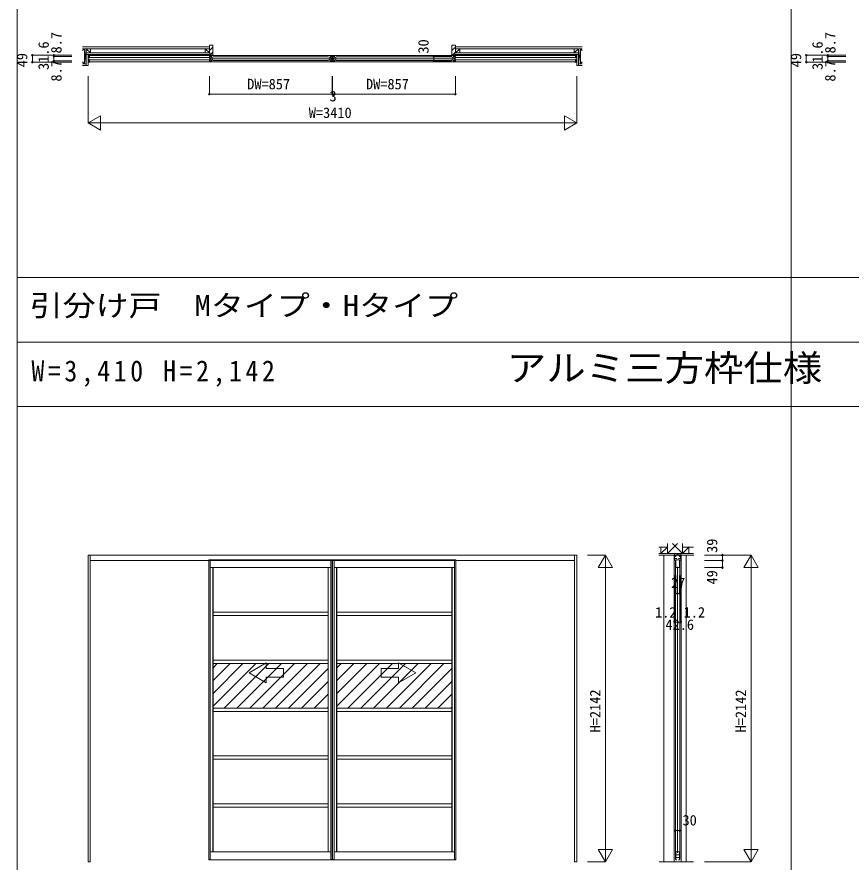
# Model space of a CAD drawing. Units: millimetres, scale not verified. Extents: x -21026 to 6475, y -14850 to 5150.
# Drawn here: x -21026 to -15206, y -5930 to -31 of the extents above; entities that cross this region are included whole.
import ezdxf
from ezdxf.enums import TextEntityAlignment as Align

# ---------------------------------------------------------------- set-up
doc = ezdxf.new("R2010")
doc.units = ezdxf.units.MM
doc.header["$LTSCALE"] = 50
doc.layers.add('0-0_0', color=7, linetype='Continuous')
for name, color, linetype, lineweight in [('0-1_YKK_F1', 7, 'Continuous', 9), ('0-2_YKK_N1', 2, 'Continuous', 9), ('0-3_YKK_Z1', 7, 'Continuous', 9), ('0-4_YKK_A1', 4, 'Continuous', 9), ('0-5_YKK_B1', 4, 'Continuous', 9), ('0-6_YKK_C1', 4, 'Continuous', 9), ('0-7_YKK_B2', 5, 'Continuous', 9)]:
    doc.layers.add(name, color=color, linetype=linetype, lineweight=lineweight)
doc.styles.add('ＭＳ ゴシック', font='')
doc.styles.get('ＭＳ ゴシック').set_extended_font_data('MS Gothic')

msp = doc.modelspace()

# ---------------------------------------------------------------- linework, layer by layer
at = {"layer": '0-1_YKK_F1'}
for p, q in [((-21025, -14850), (-21025, 5150)), ((-15625, -14850), (-15625, 4650)), ((-21025, -1850), (5975, -1850)), ((-21025, -2300), (5975, -2300)), ((-21025, -2750), (5975, -2750))]:
    msp.add_line(p, q, dxfattribs=at)
at = {"layer": '0-2_YKK_N1'}
for p, q in [((-20643.48, -298.5), (-20918.48, -298.5)), ((-20768.48, -307.2), (-20768.48, -338.8)), ((-20643.48, -338.8), (-20768.48, -338.8)), ((-20768.48, -347.5), (-20768.48, -338.8)), ((-17993, -308), (-18118, -308)), ((-15243.48, -298.5), (-15518.48, -298.5)), ((-15368.48, -307.2), (-15368.48, -338.8)), ((-15243.48, -338.8), (-15368.48, -338.8)), ((-15368.48, -347.5), (-15368.48, -338.8)), ((-20530, -445.5), (-20530, -770.5)), ((-19683.5, -445.5), (-19683.5, -570.5)), ((-18826.5, -445.5), (-18826.5, -570.5)), ((-18823.5, -445.5), (-18823.5, -570.5)), ((-17966.5, -445.5), (-17966.5, -570.5)), ((-18826.5, -570.5), (-19683.5, -570.5)), ((-18826.5, -570.5), (-18823.5, -570.5)), ((-18823.5, -570.5), (-17966.5, -570.5)), ((-20443.4, -720.5), (-20443.4, -820.5)), ((-17206.6, -720.5), (-17206.6, -820.5)), ((-20530, -770.5), (-17120, -770.5)), ((-17120, -770.5), (-17206.6, -820.5)), ((-17045, -3786.5), (-16920, -3786.5)), ((-16920, -5928.5), (-16920, -3786.5)), ((-16229.08, -3786.5), (-15904.08, -3786.5)), ((-16229.08, -3825.5), (-16104.08, -3825.5)), ((-16104.08, -3825.5), (-16104.08, -3786.5)), ((-16104.08, -3825.5), (-16104.08, -3874.5)), ((-16970, -3873.1), (-16870, -3873.1)), ((-16229.08, -3874.5), (-16104.08, -3874.5)), ((-15954.08, -3873.1), (-15854.08, -3873.1)), ((-16438.77, -4254.5), (-16438.77, -3929.5)), ((-16437.57, -4254.5), (-16437.57, -3929.5)), ((-16429.77, -3929.5), (-16429.77, -4055)), ((-16402.77, -3929.5), (-16402.77, -4055)), ((-16394.97, -4254.5), (-16394.97, -3929.5)), ((-16393.77, -4254.5), (-16393.77, -3929.5)), ((-16429.77, -4054.5), (-16402.77, -4054.5)), ((-16437.57, -4254.5), (-16438.77, -4254.5)), ((-16437.57, -4254.5), (-16394.97, -4254.5)), ((-16394.97, -4254.5), (-16393.77, -4254.5)), ((-16431.27, -5834.5), (-16431.27, -5709.5)), ((-16401.27, -5834.5), (-16401.27, -5709.5)), ((-16401.27, -5834.5), (-16401.27, -5709.5)), ((-16870, -5841.9), (-16970, -5841.9)), ((-15854.08, -5841.9), (-15954.08, -5841.9)), ((-17045, -5928.5), (-16920, -5928.5))]:
    msp.add_line(p, q, dxfattribs=at)
for points in [[(-20643.48, -347.5), (-20918.48, -347.5), (-20918.48, -298.5)], [(-20643.48, -307.2), (-20768.48, -307.2), (-20768.48, -298.5)], [(-17993, -338), (-18118, -338), (-18118, -308)], [(-15243.48, -347.5), (-15518.48, -347.5), (-15518.48, -298.5)], [(-15243.48, -307.2), (-15368.48, -307.2), (-15368.48, -298.5)], [(-17120, -445.5), (-17120, -770.5), (-17206.6, -720.5)], [(-20443.4, -720.5), (-20530, -770.5), (-20443.4, -820.5)], [(-16970, -3873.1), (-16920, -3786.5), (-16870, -3873.1)], [(-16229.08, -5928.5), (-15904.08, -5928.5), (-15904.08, -3786.5)], [(-15954.08, -3873.1), (-15904.08, -3786.5), (-15854.08, -3873.1)], [(-16431.27, -5834.5), (-16431.27, -5709.5), (-16401.27, -5709.5)], [(-16870, -5841.9), (-16920, -5928.5), (-16970, -5841.9)], [(-15854.08, -5841.9), (-15904.08, -5928.5), (-15954.08, -5841.9)]]:
    msp.add_lwpolyline(points, dxfattribs=at)
for centre in [(-20918.48, -298.5), (-20768.48, -298.5), (-15518.48, -298.5), (-15368.48, -298.5), (-20918.48, -347.5), (-20768.48, -307.2), (-20768.48, -338.8), (-20768.48, -347.5), (-18118, -308), (-18118, -338), (-15518.48, -347.5), (-15368.48, -307.2), (-15368.48, -338.8), (-15368.48, -347.5), (-19683.5, -570.5), (-18826.5, -570.5), (-18823.5, -570.5), (-17966.5, -570.5), (-16104.08, -3786.5), (-16104.08, -3825.5), (-16104.08, -3874.5), (-16429.77, -4054.5), (-16402.77, -4054.5), (-16438.77, -4254.5), (-16437.57, -4254.5), (-16394.97, -4254.5), (-16393.77, -4254.5), (-16431.27, -5709.5), (-16401.27, -5709.5)]:
    msp.add_circle(centre, 5, dxfattribs=at)
at = {"layer": '0-3_YKK_Z1'}
for p, q in [((-20568.48, -240.5), (-19683, -240.5)), ((-20568.48, -253), (-19683, -253)), ((-20555, -253), (-20568.48, -266.48)), ((-20555, -253), (-20568.48, -253)), ((-20555, -253), (-20542.5, -253)), ((-20555, -358), (-20555, -253)), ((-20555, -358), (-20555, -253)), ((-20542.5, -253), (-20542.5, -370.5)), ((-20542.5, -253), (-20512.5, -253)), ((-20542.5, -281), (-19680, -281)), ((-20542.5, -293.5), (-19680, -293.5)), ((-20542.5, -293.5), (-20542.5, -370.5)), ((-20512.5, -253), (-20512.5, -281)), ((-19713, -253), (-19683, -253)), ((-19683, -253), (-19683, -281)), ((-17107.5, -281), (-17970, -281)), ((-17107.5, -293.5), (-17970, -293.5)), ((-17081.52, -240.5), (-17967, -240.5)), ((-17081.52, -253), (-17967, -253)), ((-17967, -253), (-17967, -281)), ((-17937, -253), (-17967, -253)), ((-17137.5, -253), (-17137.5, -281)), ((-17107.5, -253), (-17137.5, -253)), ((-17120, -293.5), (-17120, -370.5)), ((-17107.5, -253), (-17107.5, -370.5)), ((-17095, -253), (-17107.5, -253)), ((-17095, -253), (-17081.52, -266.48)), ((-17095, -253), (-17081.52, -253)), ((-17095, -358), (-17095, -253)), ((-20568.48, -344.52), (-20555, -358)), ((-17081.52, -344.52), (-17095, -358)), ((-20568.48, -358), (-20542.5, -358)), ((-20568.48, -358), (-20555, -358)), ((-20568.48, -370.5), (-20542.5, -370.5)), ((-20530, -370.5), (-20542.5, -370.5)), ((-17107.5, -370.5), (-17120, -370.5)), ((-17081.52, -358), (-17107.5, -358)), ((-17081.52, -370.5), (-17107.5, -370.5)), ((-17081.52, -358), (-17095, -358)), ((-16417.77, -3706), (-16487.77, -3776)), ((-16487.77, -3706), (-16487.77, -3776)), ((-16452.77, -3706), (-16382.77, -3776)), ((-16382.77, -3776), (-16382.77, -3706)), ((-16532.77, -3731), (-16547.39, -3731)), ((-16532.77, -3776), (-16487.77, -3731)), ((-16532.77, -3731), (-16532.77, -3776)), ((-16487.77, -3731), (-16532.77, -3731)), ((-16532.77, -3776), (-16518.56, -3761.79)), ((-16487.77, -3776), (-16487.77, -3731)), ((-16382.77, -3776), (-16337.77, -3731)), ((-16382.77, -3731), (-16382.77, -3776)), ((-16337.77, -3731), (-16382.77, -3731)), ((-16382.77, -3776), (-16368.35, -3761.58)), ((-16337.77, -3731), (-16304.83, -3731)), ((-16337.77, -3776), (-16337.77, -3731)), ((-16548.26, -3786.5), (-16304.08, -3786.5)), ((-16547.39, -3776), (-16304.44, -3776)), ((-16532.77, -3776), (-16487.77, -3776)), ((-16511.77, -3786.5), (-16511.77, -5928.5)), ((-16487.77, -3776), (-16382.77, -3776)), ((-16440.77, -3786.5), (-16440.77, -5928.5)), ((-16439.77, -3786.5), (-16439.77, -5928.5)), ((-16438.77, -3786.5), (-16393.77, -3776)), ((-16438.77, -3786.5), (-16438.77, -3776)), ((-16393.77, -3786.5), (-16393.77, -3776)), ((-16392.77, -3786.5), (-16392.77, -5928.5)), ((-16382.77, -3776), (-16337.77, -3776)), ((-16355.77, -3786.5), (-16355.77, -5928.5)), ((-16545.9, -5928.5), (-16305.83, -5928.5))]:
    msp.add_line(p, q, dxfattribs=at)
for points in [[(-20555, -253), (-20542.5, -358), (-20555, -358)], [(-20542.5, -293.5), (-20530, -293.5), (-20530, -370.5)], [(-17120, -293.5), (-17107.5, -293.5), (-17107.5, -370.5)]]:
    msp.add_lwpolyline(points, dxfattribs=at)
for points in [[(-20542.5, -281), (-20542.5, -253), (-20512.5, -281)], [(-19713, -281), (-19713, -253), (-19683, -281)], [(-17937, -281), (-17937, -253), (-17967, -281)], [(-17107.5, -281), (-17107.5, -253), (-17137.5, -281)], [(-17095, -358), (-17095, -253), (-17107.5, -358)]]:
    msp.add_lwpolyline(points, close=True, dxfattribs=at)
at = {"layer": '0-4_YKK_A1'}
for p, q in [((-20530, -3786.5), (-18824.5, -3786.5)), ((-20530, -5928.5), (-20530, -3786.5)), ((-20515, -5928.5), (-20515, -3786.5)), ((-18824.5, -3825.5), (-20515, -3825.5)), ((-19687, -3820.5), (-18826.5, -3820.5)), ((-19687, -3820.5), (-19687, -5911.5)), ((-19677, -3820.5), (-19677, -5913.5)), ((-18836.5, -5913.5), (-18836.5, -3820.5)), ((-18826.5, -5911.5), (-18826.5, -3820.5)), ((-17120, -3786.5), (-18825.5, -3786.5)), ((-18825.5, -3825.5), (-17135, -3825.5)), ((-18823.5, -3820.5), (-17963, -3820.5)), ((-18823.5, -3820.5), (-18823.5, -5911.5)), ((-18813.5, -3820.5), (-18813.5, -5913.5)), ((-17973, -5913.5), (-17973, -3820.5)), ((-17963, -5911.5), (-17963, -3820.5)), ((-17135, -5928.5), (-17135, -3786.5)), ((-17120, -5928.5), (-17120, -3786.5)), ((-19677, -3874.5), (-18836.5, -3874.5)), ((-19660, -3874.5), (-19660, -5857.5)), ((-19658, -3874.5), (-19658, -5857.5)), ((-18855.5, -5857.5), (-18855.5, -3874.5)), ((-18853.5, -5857.5), (-18853.5, -3874.5)), ((-18813.5, -3874.5), (-17973, -3874.5)), ((-18796.5, -3874.5), (-18796.5, -5857.5)), ((-18794.5, -3874.5), (-18794.5, -5857.5)), ((-17992, -5857.5), (-17992, -3874.5)), ((-17990, -5857.5), (-17990, -3874.5)), ((-19658, -4185.83), (-19658, -4208.83)), ((-19658, -4185.83), (-18855.5, -4185.83)), ((-18794.5, -4185.83), (-18794.5, -4208.83)), ((-18794.5, -4185.83), (-17992, -4185.83)), ((-19658, -4208.83), (-18855.5, -4208.83)), ((-18794.5, -4208.83), (-17992, -4208.83)), ((-19658, -4520.17), (-18855.5, -4520.17)), ((-19406.25, -4608.14), (-19286.25, -4538.85)), ((-19286.25, -4578.13), (-19286.25, -4538.85)), ((-18794.5, -4520.17), (-17992, -4520.17)), ((-18363.75, -4578.13), (-18363.75, -4538.85)), ((-18243.75, -4608.14), (-18363.75, -4538.85)), ((-19658, -4572.64), (-19628.52, -4543.17)), ((-19658, -4842.05), (-19359.11, -4543.17)), ((-19658, -4752.25), (-19448.92, -4543.17)), ((-19658, -4662.45), (-19538.72, -4543.17)), ((-19580.65, -4854.5), (-19269.31, -4543.17)), ((-19490.84, -4854.5), (-19179.51, -4543.17)), ((-19401.04, -4854.5), (-19089.71, -4543.17)), ((-19311.24, -4854.5), (-18999.9, -4543.17)), ((-19221.43, -4854.5), (-18910.1, -4543.17)), ((-19131.63, -4854.5), (-18855.5, -4578.37)), ((-18794.5, -4572.64), (-18765.02, -4543.17)), ((-18794.5, -4842.05), (-18495.61, -4543.17)), ((-18794.5, -4752.25), (-18585.42, -4543.17)), ((-18794.5, -4662.45), (-18675.22, -4543.17)), ((-18717.15, -4854.5), (-18405.81, -4543.17)), ((-18627.34, -4854.5), (-18316.01, -4543.17)), ((-18537.54, -4854.5), (-18226.21, -4543.17)), ((-18447.74, -4854.5), (-18136.4, -4543.17)), ((-18357.94, -4854.5), (-18046.6, -4543.17)), ((-18268.13, -4854.5), (-17992, -4578.37)), ((-19406.25, -4608.14), (-19286.25, -4677.42)), ((-19166.25, -4638.14), (-19286.25, -4638.14)), ((-19286.25, -4677.42), (-19286.25, -4638.14)), ((-18483.75, -4638.14), (-18363.75, -4638.14)), ((-18243.75, -4608.14), (-18363.75, -4677.42)), ((-18363.75, -4677.42), (-18363.75, -4638.14)), ((-19041.83, -4854.5), (-18855.5, -4668.17)), ((-18178.33, -4854.5), (-17992, -4668.17)), ((-18952.03, -4854.5), (-18855.5, -4757.97)), ((-18088.53, -4854.5), (-17992, -4757.97)), ((-19658, -4854.5), (-18855.5, -4854.5)), ((-18862.23, -4854.5), (-18855.5, -4847.78)), ((-18794.5, -4854.5), (-17992, -4854.5)), ((-17998.72, -4854.5), (-17992, -4847.78)), ((-19658, -5188.83), (-18855.5, -5188.83)), ((-18794.5, -5188.83), (-17992, -5188.83)), ((-19658, -5523.17), (-18855.5, -5523.17)), ((-18794.5, -5523.17), (-17992, -5523.17)), ((-19677, -5857.5), (-18836.5, -5857.5)), ((-18813.5, -5857.5), (-17973, -5857.5)), ((-20530, -5928.5), (-20515, -5928.5)), ((-19687.2, -5911.5), (-19687.2, -5913.5)), ((-19687.2, -5911.5), (-19677, -5911.5)), ((-19687.2, -5913.5), (-18826.3, -5913.5)), ((-18826.3, -5911.5), (-18836.5, -5911.5)), ((-18826.3, -5911.5), (-18826.3, -5913.5)), ((-18823.7, -5911.5), (-18823.7, -5913.5)), ((-18823.7, -5911.5), (-18813.5, -5911.5)), ((-18823.7, -5913.5), (-17962.8, -5913.5)), ((-17962.8, -5911.5), (-17973, -5911.5)), ((-17962.8, -5911.5), (-17962.8, -5913.5)), ((-17135, -5928.5), (-17120, -5928.5))]:
    msp.add_line(p, q, dxfattribs=at)
for points in [[(-19658, -4520.17), (-19658, -4543.17), (-18855.5, -4543.17)], [(-18794.5, -4520.17), (-18794.5, -4543.17), (-17992, -4543.17)], [(-19286.25, -4578.13), (-19166.25, -4578.13), (-19166.25, -4638.14)], [(-18363.75, -4578.13), (-18483.75, -4578.13), (-18483.75, -4638.14)], [(-19658, -4854.5), (-19658, -4877.5), (-18855.5, -4877.5)], [(-18794.5, -4854.5), (-18794.5, -4877.5), (-17992, -4877.5)], [(-19658, -5188.83), (-19658, -5211.83), (-18855.5, -5211.83)], [(-18794.5, -5188.83), (-18794.5, -5211.83), (-17992, -5211.83)], [(-19658, -5523.17), (-19658, -5546.17), (-18855.5, -5546.17)], [(-18794.5, -5523.17), (-18794.5, -5546.17), (-17992, -5546.17)]]:
    msp.add_lwpolyline(points, dxfattribs=at)
at = {"layer": '0-5_YKK_B1'}
for p, q in [((-20530, -298.5), (-20530, -308.4)), ((-20515, -298.5), (-20530, -298.5)), ((-20530, -308.4), (-20521, -308.4)), ((-20530, -315.55), (-20530, -330.45)), ((-20521, -315.55), (-20530, -315.55)), ((-20530, -330.45), (-20521, -330.45)), ((-20530, -337.6), (-20530, -347.5)), ((-20521, -337.6), (-20530, -337.6)), ((-20530, -347.5), (-20515, -347.5)), ((-20528.7, -300.5), (-20521, -300.5)), ((-20528.7, -345.5), (-20521, -345.5)), ((-20523.4, -319.25), (-20523.4, -315.55)), ((-20523.4, -326.75), (-20523.4, -330.45)), ((-20521, -300), (-20521, -318)), ((-20521, -328), (-20521, -346)), ((-20520, -300.5), (-17130, -300.5)), ((-20520, -314.5), (-19683.7, -314.5)), ((-19683.7, -331.5), (-20520, -331.5)), ((-20520, -345.5), (-17130, -345.5)), ((-19683.5, -308), (-19668.5, -308)), ((-19683.5, -318), (-19683.5, -308)), ((-19683.5, -316.75), (-19681.1, -316.75)), ((-19683.5, -338), (-19683.5, -328)), ((-19681.1, -329.25), (-19683.5, -329.25)), ((-19668.5, -338), (-19683.5, -338)), ((-19681.1, -316.75), (-19681.1, -329.25)), ((-19674, -308), (-19674, -338)), ((-19670.5, -323), (-18839.5, -323)), ((-19668.5, -308), (-19668.5, -311)), ((-19668.5, -311), (-19661.5, -315.8)), ((-19661.5, -330.2), (-19668.5, -335)), ((-19668.5, -335), (-19668.5, -338)), ((-19661.5, -315.8), (-19661.5, -317.5)), ((-19661.5, -328.5), (-19661.5, -330.2)), ((-19658.5, -309.5), (-18851.5, -309.5)), ((-19658.5, -336.5), (-18851.5, -336.5)), ((-18826.5, -308), (-18841.5, -308)), ((-18841.5, -338), (-18826.5, -338)), ((-18836, -308), (-18836, -338)), ((-18826.5, -316.75), (-18828.9, -316.75)), ((-18828.9, -316.75), (-18828.9, -329.25)), ((-18828.9, -329.25), (-18826.5, -329.25)), ((-18826.5, -318), (-18826.5, -308)), ((-18826.5, -338), (-18826.5, -328)), ((-18823.5, -308), (-18808.5, -308)), ((-18823.5, -318), (-18823.5, -308)), ((-18823.5, -316.75), (-18821.1, -316.75)), ((-18823.5, -338), (-18823.5, -328)), ((-18821.1, -329.25), (-18823.5, -329.25)), ((-18808.5, -338), (-18823.5, -338)), ((-18821.1, -316.75), (-18821.1, -329.25)), ((-18814, -308), (-18814, -338)), ((-18810.5, -323), (-17979.5, -323)), ((-18808.5, -308), (-18808.5, -311)), ((-18808.5, -311), (-18801.5, -315.8)), ((-18801.5, -330.2), (-18808.5, -335)), ((-18808.5, -335), (-18808.5, -338)), ((-18801.5, -315.8), (-18801.5, -317.5)), ((-18801.5, -328.5), (-18801.5, -330.2)), ((-18798.5, -309.5), (-17991.5, -309.5)), ((-18798.5, -336.5), (-17991.5, -336.5)), ((-17966.5, -308), (-17981.5, -308)), ((-17981.5, -338), (-17966.5, -338)), ((-17976, -308), (-17976, -338)), ((-17966.5, -316.75), (-17968.9, -316.75)), ((-17968.9, -316.75), (-17968.9, -329.25)), ((-17968.9, -329.25), (-17966.5, -329.25)), ((-17966.5, -318), (-17966.5, -308)), ((-17966.5, -338), (-17966.5, -328)), ((-17966.3, -314.5), (-17130, -314.5)), ((-17130, -331.5), (-17966.3, -331.5)), ((-17135, -298.5), (-17120, -298.5)), ((-17120, -347.5), (-17135, -347.5)), ((-17129, -300), (-17129, -318)), ((-17121.3, -300.5), (-17129, -300.5)), ((-17120, -308.4), (-17129, -308.4)), ((-17129, -315.55), (-17120, -315.55)), ((-17129, -328), (-17129, -346)), ((-17120, -330.45), (-17129, -330.45)), ((-17129, -337.6), (-17120, -337.6)), ((-17121.3, -345.5), (-17129, -345.5)), ((-17126.6, -319.25), (-17126.6, -315.55)), ((-17126.6, -326.75), (-17126.6, -330.45)), ((-17120, -298.5), (-17120, -308.4)), ((-17120, -315.55), (-17120, -330.45)), ((-17120, -337.6), (-17120, -347.5))]:
    msp.add_line(p, q, dxfattribs=at)
for points in [[(-18841.5, -308), (-18841.5, -311), (-18848.5, -315.8), (-18848.5, -317.5)], [(-18848.5, -328.5), (-18848.5, -330.2), (-18841.5, -335), (-18841.5, -338)], [(-17981.5, -308), (-17981.5, -311), (-17988.5, -315.8), (-17988.5, -317.5)], [(-17988.5, -328.5), (-17988.5, -330.2), (-17981.5, -335), (-17981.5, -338)]]:
    msp.add_lwpolyline(points, dxfattribs=at)
at = {"layer": '0-6_YKK_C1'}
for p, q in [((-16438.77, -3786.5), (-16438.77, -3825.5)), ((-16393.77, -3786.5), (-16438.77, -3786.5)), ((-16437.27, -3797), (-16430.07, -3797)), ((-16437.27, -3810.3), (-16437.27, -3797)), ((-16422.47, -3810.3), (-16437.27, -3810.3)), ((-16436.77, -3787.8), (-16436.77, -3797)), ((-16431.27, -3820.5), (-16431.27, -5909.5)), ((-16430.07, -3797), (-16430.07, -3786.5)), ((-16425.67, -3791.8), (-16425.67, -3786.5)), ((-16423.67, -3791.8), (-16425.67, -3791.8)), ((-16395.27, -3810.3), (-16410.07, -3810.3)), ((-16408.87, -3791.8), (-16406.87, -3791.8)), ((-16406.87, -3791.8), (-16406.87, -3786.5)), ((-16402.77, -3820.5), (-16402.77, -3874.5)), ((-16402.47, -3786.5), (-16402.47, -3797)), ((-16402.47, -3797), (-16395.27, -3797)), ((-16401.27, -5909.5), (-16401.27, -3820.5)), ((-16395.77, -3787.8), (-16395.77, -3797)), ((-16395.27, -3797), (-16395.27, -3810.3)), ((-16393.77, -3825.5), (-16393.77, -3786.5)), ((-16418.57, -3874.5), (-16429.77, -3874.5)), ((-16416.27, -3868), (-16416.27, -5864)), ((-16413.97, -3874.5), (-16402.77, -3874.5)), ((-16418.57, -5857.5), (-16429.77, -5857.5)), ((-16429.77, -5857.5), (-16429.77, -5913.5)), ((-16429.77, -5879.2), (-16402.77, -5879.2)), ((-16429.77, -5896.5), (-16402.77, -5896.5)), ((-16413.97, -5857.5), (-16402.77, -5857.5)), ((-16402.77, -5913.5), (-16402.77, -5857.5)), ((-16429.77, -5913.5), (-16422.77, -5913.5)), ((-16409.77, -5913.5), (-16402.77, -5913.5))]:
    msp.add_line(p, q, dxfattribs=at)
msp.add_lwpolyline([(-16429.77, -3874.75), (-16429.77, -3820.5), (-16402.77, -3820.5)], dxfattribs=at)
at = {"layer": '0-7_YKK_B2'}
for p, q in [((-19683, -227.5), (-19683, -280.5)), ((-19661, -227.5), (-19683, -227.5)), ((-19683, -230.55), (-19679.95, -227.5)), ((-19659, -298.5), (-19659, -229.5)), ((-17991, -230.54), (-17987.96, -227.5)), ((-17991, -298.5), (-17991, -229.5)), ((-17989, -227.5), (-17967, -227.5)), ((-17967, -227.5), (-17967, -280.5)), ((-19683, -265.9), (-19659, -241.9)), ((-19680, -280.5), (-19683, -280.5)), ((-19683, -294.22), (-19682.28, -293.5)), ((-19683, -293.5), (-19680, -293.5)), ((-19680.24, -298.5), (-19659, -277.26)), ((-19680, -293.5), (-19680, -280.5)), ((-17991, -265.89), (-17967, -241.89)), ((-17988.25, -298.5), (-17967, -277.25)), ((-17970, -280.5), (-17967, -280.5)), ((-17970, -293.5), (-17970, -280.5)), ((-17967, -293.5), (-17970, -293.5)), ((-19659.03, -298.5), (-19659, -298.47)), ((-17967.04, -298.5), (-17967, -298.46))]:
    msp.add_line(p, q, dxfattribs=at)
for points in [[(-19683, -293.5), (-19683, -298.5), (-19659, -298.5)], [(-17967, -293.5), (-17967, -298.5), (-17991, -298.5)]]:
    msp.add_lwpolyline(points, dxfattribs=at)
for centre, start, end in [((-19661, -229.5), 0, 90), ((-17989, -229.5), 90, 180)]:
    msp.add_arc(centre, 2, start, end, dxfattribs=at)

# ---------------------------------------------------------------- texts
at = {"layer": '0-0_0', "style": 'ＭＳ ゴシック', "width": 1.15}
msp.add_text('引分け戸  Mタイプ・Hタイプ', height=146.6, dxfattribs=at).set_placement((-20936.67, -2162.5), align=Align.BOTTOM_LEFT)
at = {"layer": '0-0_0', "color": 3, "style": 'ＭＳ ゴシック', "width": 1.1}
msp.add_text('アルミ三方枠仕様', height=183.3, dxfattribs=at).set_placement((-17607.69, -2627.42), align=Align.BOTTOM_LEFT)
at = {"layer": '0-0_0', "insert": (-20925, -2612.5), "char_height": 146.6, "attachment_point": 7, "style": 'ＭＳ ゴシック'}
msp.add_mtext('\\T1.28;\\W0.9;W=3,410\\~H=2,142', dxfattribs=at)
at = {"layer": '0-2_YKK_N1', "color": 4, "style": 'ＭＳ ゴシック'}
for s, p in [('8.7', (-20693.03, -286.38)), ('8.7', (-15293.03, -286.38)), ('31.6', (-20781.99, -401.57)), ('30', (-18131.51, -287.12)), ('31.6', (-15381.99, -401.57)), ('49', (-20931.99, -382.98)), ('49', (-15531.99, -382.98)), ('8.7', (-20693.03, -482.5)), ('8.7', (-15293.03, -482.5)), ('39', (-16117.59, -3771.78)), ('49', (-16117.59, -3992.26)), ('H=2142', (-16933.51, -5024.38)), ('H=2142', (-15917.59, -5024.38))]:
    msp.add_text(s, height=73.31, rotation=90, dxfattribs=at).set_placement(p, align=Align.BOTTOM_LEFT)
for s, p in [('DW=857', (-19419.3, -558.5)), ('DW=857', (-18590.7, -558.5)), ('3', (-18845.31, -642.8)), ('W=3410', (-18989.88, -758.5)), ('27', (-16462.54, -4039.54)), ('1.2', (-16573.71, -4245.13)), ('1.2', (-16374.18, -4244.73)), ('42.6', (-16501.36, -4330.73)), ('30', (-16382.26, -5695.77))]:
    msp.add_text(s, height=73.31, dxfattribs=at).set_placement(p, align=Align.BOTTOM_LEFT)

doc.saveas('drawing.dxf')
